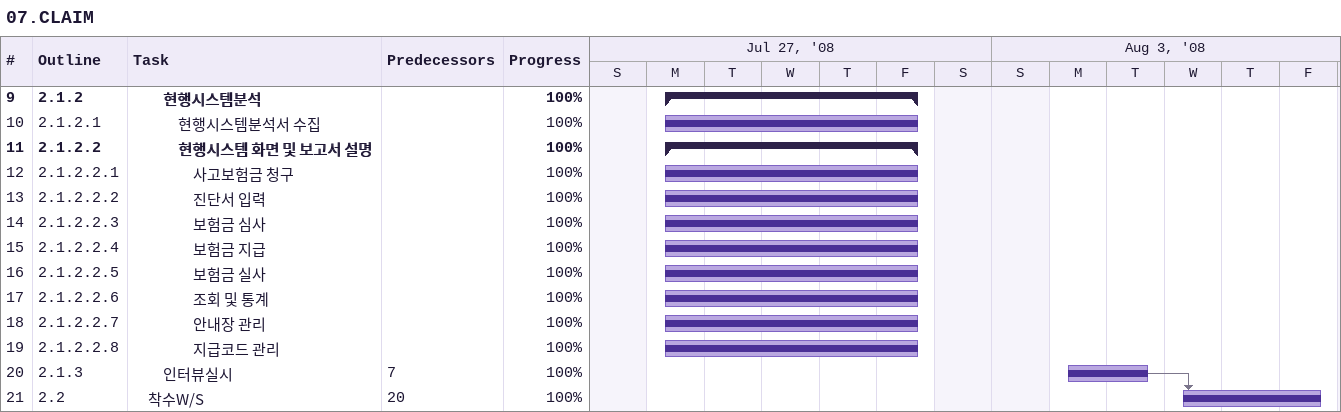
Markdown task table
07.CLAIM

| ID | WBS | Task | Start | Finish | Predecessors | % complete |
|---|---|---|---|---|---|---|
| 9 | 2.1.2 | **현행시스템분석** | 2008-07-28 | 2008-08-01 |  | 100 |
| 10 | 2.1.2.1 | 현행시스템분석서 수집 | 2008-07-28 | 2008-08-01 |  | 100 |
| 11 | 2.1.2.2 | **현행시스템 화면 및 보고서 설명** | 2008-07-28 | 2008-08-01 |  | 100 |
| 12 | 2.1.2.2.1 | 사고보험금 청구 | 2008-07-28 | 2008-08-01 |  | 100 |
| 13 | 2.1.2.2.2 | 진단서 입력 | 2008-07-28 | 2008-08-01 |  | 100 |
| 14 | 2.1.2.2.3 | 보험금 심사 | 2008-07-28 | 2008-08-01 |  | 100 |
| 15 | 2.1.2.2.4 | 보험금 지급 | 2008-07-28 | 2008-08-01 |  | 100 |
| 16 | 2.1.2.2.5 | 보험금 실사 | 2008-07-28 | 2008-08-01 |  | 100 |
| 17 | 2.1.2.2.6 | 조회 및 통계 | 2008-07-28 | 2008-08-01 |  | 100 |
| 18 | 2.1.2.2.7 | 안내장 관리 | 2008-07-28 | 2008-08-01 |  | 100 |
| 19 | 2.1.2.2.8 | 지급코드 관리 | 2008-07-28 | 2008-08-01 |  | 100 |
| 20 | 2.1.3 | 인터뷰실시 | 2008-08-04 | 2008-08-05 | 7 | 100 |
| 21 | 2.2 | 착수W/S | 2008-08-06 | 2008-08-08 | 20 | 100 |
